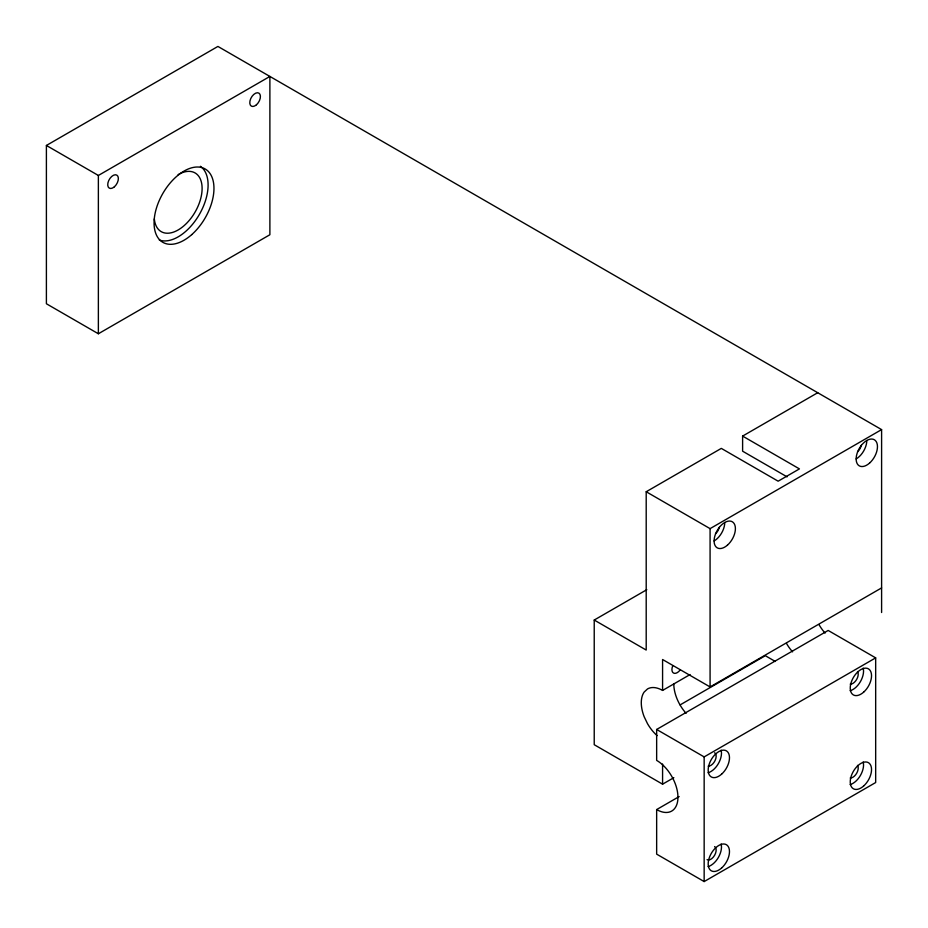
<?xml version="1.0" encoding="UTF-8"?>
<svg xmlns="http://www.w3.org/2000/svg" width="928" height="928" viewBox="0 0 928 928"><rect width="100%" height="100%" fill="white"/><g stroke="black" fill="none" stroke-linecap="round" stroke-linejoin="round"><path stroke-width="1.39" d="M46.4 145.464L98.368 175.462L269.886 76.444L269.886 234.738L98.368 333.767L46.4 303.758L46.4 145.464L217.918 46.435L881.6 429.606L881.6 612.503M673.844 777.676L662.58 784.172L594.222 744.708L594.222 620.043L646.201 650.052L646.201 491.747L721.311 448.386L778.14 481.191L799.437 468.895L742.609 436.09L742.609 451.194L787.083 476.864M742.609 436.09L817.719 392.718M646.201 491.747L710.082 528.635L881.6 429.606M594.222 620.043L646.804 589.686M657.07 735.591A30.114 17.388 60 0 1 647.524 723.712L644.136 716.671A30.114 17.388 60 0 1 644.136 692.079L647.524 688.936A30.114 17.388 60 0 1 662.58 690.432L690.096 674.54M662.58 690.432L662.58 659.506L710.082 686.94L881.6 587.911M680.143 704.886L765.322 655.702L775.321 661.478M656.653 729.466L828.17 630.448L875.672 657.871L875.672 782.536L704.155 881.565L656.653 854.143L656.653 809.576A30.114 17.388 60 0 0 677.95 797.28A30.114 17.388 60 0 0 656.653 760.392L656.653 729.466L704.155 756.9L875.672 657.871M656.653 809.576L679.168 796.572M710.082 528.635L710.082 686.94M704.155 756.9L704.155 881.565M662.58 764.046L662.58 784.172M98.368 175.462L98.368 333.767M679.911 670.283A7.528 4.35 -60 0 1 673.484 673.02A7.528 4.35 -60 0 1 672.638 666.084M686.094 713.33A30.114 17.388 60 0 1 673.798 683.948M792.57 651.85A30.114 17.388 60 0 1 786.515 643.464M825.085 633.082A30.114 17.388 60 0 1 819.041 624.683M719.246 527.278A7.528 4.35 -60 0 1 715.488 533.797M724.756 522.51A15.057 8.688 -60 0 1 714.108 540.954M866.81 440.487A15.057 8.688 -60 0 1 856.161 458.931M861.3 445.254A7.528 4.35 -60 0 1 857.542 451.785M200.402 166.298A42.352 24.453 -60 0 1 199.88 213.544A42.352 24.453 -60 0 1 159.303 240.039M178.153 174.626A33.884 19.558 -60 0 1 202.095 187.502A33.884 19.558 -60 0 1 179.823 228.926A33.884 19.558 -60 0 1 154.326 218.927M714.606 752.759A7.528 4.35 -60 0 1 715.07 760.577A7.528 4.35 -60 0 1 708.18 766.134M863.191 761.981A15.057 8.688 -60 0 1 850.141 784.566M721.126 843.993A15.057 8.688 -60 0 1 708.087 866.59M857.507 765.368A7.528 4.35 -60 0 1 856.66 773.279A7.528 4.35 -60 0 1 850.234 777.966M857.507 671.524A7.528 4.35 -60 0 1 856.66 679.435A7.528 4.35 -60 0 1 850.234 684.122M721.126 750.16A15.057 8.688 -60 0 1 708.087 772.746M714.606 846.591A7.528 4.35 -60 0 1 714.606 855.291A7.528 4.35 -60 0 1 707.078 859.641M863.191 668.137A15.057 8.688 -60 0 1 850.141 690.722M114.422 186.772A7.528 4.35 -60 0 0 116.812 175.114A7.528 4.35 -60 0 0 107.903 183.013A7.528 4.35 -60 0 0 114.422 186.772M256.476 104.76A7.528 4.35 -60 0 0 258.866 93.102A7.528 4.35 -60 0 0 249.957 101.001A7.528 4.35 -60 0 0 256.476 104.76M727.506 545.084A15.057 8.688 -60 0 0 732.285 521.756A15.057 8.688 -60 0 0 714.467 537.556A15.057 8.688 -60 0 0 727.506 545.084M869.571 463.072A15.057 8.688 -60 0 0 874.338 439.744A15.057 8.688 -60 0 0 856.521 455.544A15.057 8.688 -60 0 0 869.571 463.072M191.76 234.598A42.352 24.453 -60 0 0 205.192 168.989A42.352 24.453 -60 0 0 155.092 213.417A42.352 24.453 -60 0 0 191.76 234.598M863.643 785.993A15.057 8.688 -60 0 0 868.411 762.665A15.057 8.688 -60 0 0 850.605 778.464A15.057 8.688 -60 0 0 863.643 785.993M721.59 868.016A15.057 8.688 -60 0 0 726.357 844.689A15.057 8.688 -60 0 0 708.54 860.488A15.057 8.688 -60 0 0 721.59 868.016M721.59 774.172A15.057 8.688 -60 0 0 726.357 750.845A15.057 8.688 -60 0 0 708.54 766.644A15.057 8.688 -60 0 0 721.59 774.172M863.643 692.16A15.057 8.688 -60 0 0 868.411 668.833A15.057 8.688 -60 0 0 850.605 684.632A15.057 8.688 -60 0 0 863.643 692.16"/></g></svg>
